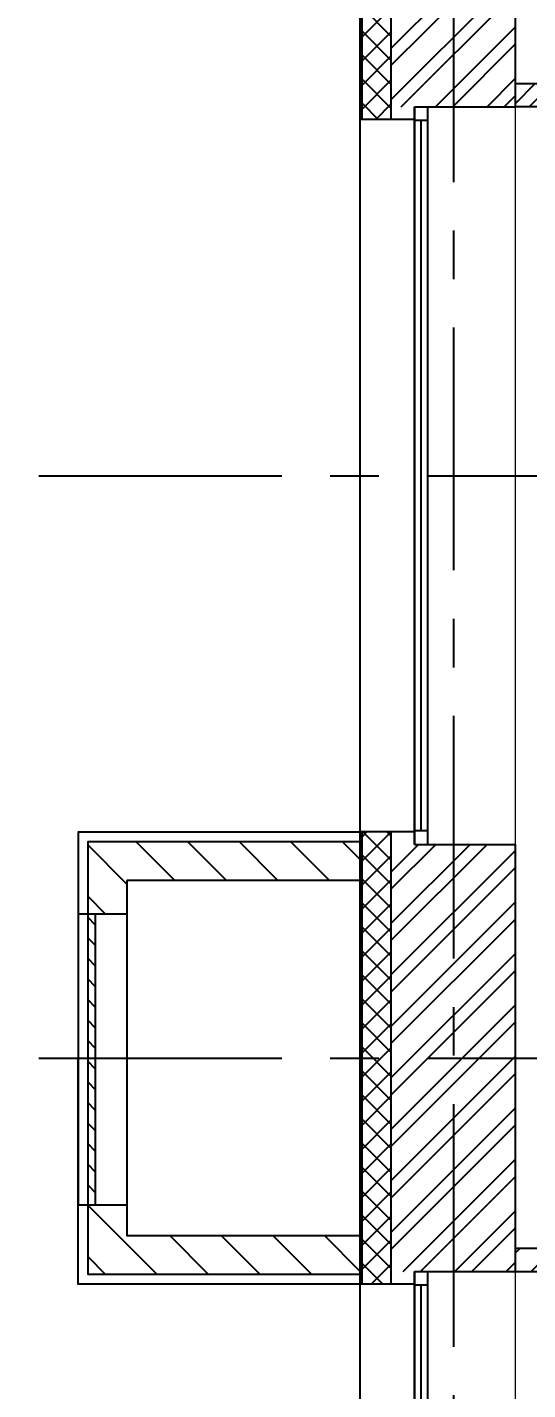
# Model space of a CAD drawing. Header units: millimetres. Extents: x -106726 to 8952771, y -150083 to 686385.
# Drawn here: x -2623 to -48, y 31686 to 38705 of the extents above; entities that cross this region are included whole.
import ezdxf
from ezdxf.enums import TextEntityAlignment as Align

# ---------------------------------------------------------------- set-up
doc = ezdxf.new("R2018")
doc.units = ezdxf.units.MM
doc.linetypes.add('CENTER', pattern=[2, 1.25, -0.25, 0.25, -0.25])
doc.layers.add('АР_Названия помещений', color=124, linetype='Continuous', lineweight=5, plot=False)
doc.layers.add('АР_новое окно', color=160, linetype='Continuous')
doc.layers.add('АР_Номер помещения', color=1, linetype='Continuous', lineweight=25)
doc.styles.add('ISOCPEUR', font='isocpeur.ttf', dxfattribs={"width": 0.7})
doc.styles.get("Standard").update_dxf_attribs({"font": 'arial.ttf'})
pattern_1 = [(45, (-951643.09, 109787.64), (-132.58252, 132.58252), []), (45, (-951554.7, 109787.64), (-132.58252, 132.58252), [])]
pattern_2 = [(45, (-951676.66, 109617.1), (-132.58252, 132.58252), []), (45, (-951588.28, 109617.1), (-132.58252, 132.58252), [])]

# ---------------------------------------------------------------- blocks, each defined once
blk = doc.blocks.new('*U332')
at = {"layer": 'АР_новое окно', "color": 8, "lineweight": 20}
for p, q in [((0, 3800), (-70, 3800)), ((0, 0), (-70, 0))]:
    blk.add_line(p, q, dxfattribs=at)
at = {"layer": 'АР_новое окно', "color": 8}
for p, q in [((-70, 3800), (-70, 0)), ((-70, 0), (-70, 3800)), ((0, 3800), (0, 0)), ((0, 3730), (-70, 3730)), ((-35, 3730), (-35, 70)), ((0, 70), (-70, 70))]:
    blk.add_line(p, q, dxfattribs=at)
blk = doc.blocks.new('*U511')
at = {"layer": 'АР_Номер помещения', "color": 8}
blk.add_circle((-14228.7, 3635.2), 400, dxfattribs=at)
at = {"color": 8, "style": 'ISOCPEUR', "width": 0.7, "flags": 1}
blk.add_attdef('КАТЕГОРИЯ', (-499.2, -2092.2), '', height=250, dxfattribs=at)
at = {"layer": 'АР_Номер помещения', "color": 8, "style": 'ISOCPEUR', "width": 0.7}
blk.add_attdef('НОМЕР_ПОМЕЩЕНИЯ', text='', height=300, dxfattribs=at).set_placement((-14228.7, 3635.2), align=Align.MIDDLE_CENTER)

msp = doc.modelspace()

# ---------------------------------------------------------------- hatches: boundary and pattern name
at = {"ltscale": 100}
h = msp.add_hatch(dxfattribs=at)
h.set_pattern_fill('ANSI37', color=256, scale=700)
h.set_pattern_definition([(45, (-976790.155, 74122.145), (-61.871843, 61.871843), []), (135, (-976790.155, 74122.145), (-61.871843, -61.871843), [])])
h.paths.add_polyline_path([(-900.2, 39663.2), (-750.2, 39663.2), (-750.2, 39965), (-900.2, 39965)])
h.paths.add_polyline_path([(-750.2, 39263.2), (-900.2, 39263.2), (-900.2, 38230), (-750.2, 38230)])
h = msp.add_hatch(dxfattribs=at)
h.set_pattern_fill('ANSI32', color=256, scale=500)
h.set_pattern_definition(pattern_2)
h.paths.add_polyline_path([(-110.2, 39965), (-750.2, 39965), (-750.2, 38295), (-110.2, 38295)])
h = msp.add_hatch(dxfattribs=at)
h.set_pattern_fill('ANSI32', color=256, scale=500)
h.set_pattern_definition(pattern_1)
h.paths.add_polyline_path([(3560.1, 38415), (-111.2, 38415), (-111.2, 38295), (3440.1, 38295), (3440.1, 36329.2), (3560.2, 36329.2), (3560.2, 36610), (4895, 36610), (4895, 36730), (3560.2, 36730)])
h = msp.add_hatch(dxfattribs=at)
h.set_pattern_fill('ANSI32', color=256, scale=500)
h.set_pattern_definition(pattern_1)
h.paths.add_polyline_path([(3560.1, 35229.2), (3440.1, 35229.2), (3441, 32415), (-110.2, 32415), (-110.2, 32295), (3439.5, 32295), (3440.1, 31686.3), (3560.1, 31686.3)])
h = msp.add_hatch(dxfattribs=at)
h.set_pattern_fill('ANSI37', color=256, scale=700)
h.set_pattern_definition([(45, (-976790.155, 68022.145), (-61.871843, 61.871843), []), (135, (-976790.155, 68022.145), (-61.871843, -61.871843), [])])
h.paths.add_polyline_path([(-750.2, 32595), (-900.2, 32595), (-900.2, 32230), (-750.2, 32230)])
h.paths.add_polyline_path([(-750.2, 33945), (-900.2, 33945), (-900.2, 32595), (-750.2, 32595)])
h.paths.add_polyline_path([(-900.2, 33945), (-750.2, 33945), (-750.2, 34560), (-900.2, 34560)])
h = msp.add_hatch(dxfattribs=at)
h.set_pattern_fill('ANSI31', color=256, scale=1500, angle=90)
h.set_pattern_definition([(135, (85740.5, 357181.2), (-132.58252, -132.58252), [])])
h.paths.add_polyline_path([(-2110.3, 32636.3), (-2311, 32636.3), (-2311, 34137.8), (-2110.2, 34137.8), (-2110.2, 34310.1), (-910.2, 34310.1), (-910.2, 34510), (-2310.2, 34510.1), (-2310.4, 32280.1), (-910.2, 32280), (-910.2, 32480), (-2110.3, 32480.1)])
h = msp.add_hatch(dxfattribs=at)
h.set_pattern_fill('ANSI32', color=256, scale=500)
h.set_pattern_definition(pattern_2)
h.paths.add_polyline_path([(-110.2, 34495), (-750.2, 34495), (-750.2, 32295), (-110.2, 32295)])
h = msp.add_hatch(dxfattribs=at)
h.set_pattern_fill('ANSI31', color=256, scale=600, angle=-90)
h.set_pattern_definition([(315, (-116585.48, -136817.216), (53.033009, 53.033009), [])])
h.paths.add_polyline_path([(-2272.8, 34137.8), (-2272.8, 32636.3), (-2310.2, 32636.3), (-2310.2, 34137.8)])

# ---------------------------------------------------------------- linework, layer by layer
at = {"linetype": 'CENTER', "ltscale": 1000}
for p, q in [((-430.1, 79157.5), (-430.1, 23425.1)), ((-12563.8, 36395), (70614.6, 36395)), ((-12563.8, 33395), (70614.6, 33395))]:
    msp.add_line(p, q, dxfattribs=at)
at = {"ltscale": 100}
for p, q in [((-750.2, 38230), (-750.2, 39965)), ((-110.2, 38295), (-110.2, 39965)), ((-910.2, 32360.1), (-910.2, 39263.2)), ((-900.2, 38230), (-900.2, 39263.2)), ((-631.3, 38295), (-110.2, 38295)), ((-631.3, 38295), (-110.2, 38295)), ((-631.3, 38295), (-110.2, 38295)), ((-631.3, 38230), (-631.3, 38295)), ((-631.3, 38230), (-750.2, 38230)), ((-900.2, 32360.1), (-900.2, 34560)), ((-750.2, 32230), (-750.2, 34560)), ((-631.3, 34560), (-750.2, 34560)), ((-631.3, 34495), (-631.3, 34560)), ((-631.3, 34495), (-110.2, 34495)), ((-631.3, 34495), (-110.2, 34495)), ((-110.2, 32295), (-110.2, 34495)), ((-2110.2, 34137.8), (-2110.2, 32636.3)), ((-910.2, 32845), (-910.2, 33945)), ((-900.2, 32845), (-900.2, 33945)), ((-910.2, 26680), (-910.2, 32475.1)), ((-900.2, 32230), (-900.2, 32475.1)), ((-631.3, 32295), (-110.2, 32295)), ((-631.3, 32295), (-110.2, 32295)), ((-631.3, 32230), (-631.3, 32295)), ((-631.3, 32230), (-750.2, 32230))]:
    msp.add_line(p, q, dxfattribs=at)
at = {"lineweight": 15, "ltscale": 100}
for p, q in [((-631.3, 34495), (-631.3, 38295)), ((-110.2, 34495), (-110.2, 38295)), ((-631.3, 28495), (-631.3, 32295)), ((-110.2, 28495), (-110.2, 32295))]:
    msp.add_line(p, q, dxfattribs=at)
at = {"linetype": 'Continuous', "ltscale": 100}
for points in [[(-111.2, 38415), (3560.1, 38415)], [(3440.1, 38295), (-111.2, 38295)]]:
    msp.add_lwpolyline(points, dxfattribs=at)
at = {"ltscale": 100}
for points in [[(-750.2, 38230), (-910.2, 38230)], [(-750.2, 34560), (-910.2, 34560)], [(-2310.2, 34137.8), (-2310.2, 34510.1), (-910.2, 34510)], [(-2110.2, 34310.1), (-2110.2, 34137.8)], [(-910.2, 34310.1), (-2110.2, 34310.1)], [(-2110.2, 32636.3), (-2360.2, 32636.3), (-2360.2, 34137.8), (-2110.2, 34137.8)], [(-2360.2, 34137.8), (-2110.2, 34137.8)], [(-2310.2, 34137.8), (-2110.2, 34137.8)], [(-910.2, 32280), (-2310.3, 32280.1), (-2310.3, 32636.3)], [(-2110.2, 32636.3), (-2310.3, 32636.3)], [(-2110.2, 32636.3), (-2310.3, 32636.3)], [(-2110.3, 32636.3), (-2110.3, 32480.1), (-910.2, 32480)], [(-110.2, 32415), (3441, 32415)], [(-110.2, 32295), (3439.5, 32295)], [(-750.2, 32230), (-910.2, 32230)]]:
    msp.add_lwpolyline(points, dxfattribs=at)
at = {"ltscale": 0.25}
msp.add_lwpolyline([(-910.2, 32230), (-2360.4, 32230.1), (-2360.1, 34560.1), (-910.2, 34560)], dxfattribs=at)
at = {"ltscale": 100}
msp.add_lwpolyline([(-2272.8, 34137.8), (-2272.8, 32636.3), (-2310.2, 32636.3), (-2310.2, 34137.8)], close=True, dxfattribs=at)

# ---------------------------------------------------------------- block references
at = {"xscale": -1, "rotation": 180}
for p in [(-561.3, 38295), (-561.3, 32295)]:
    msp.add_blockref('*U332', p, dxfattribs=at)
ref = msp.add_blockref('*U511', (15063.1, 33176.7))
ref.add_attrib('НОМЕР_ПОМЕЩЕНИЯ', '136', dxfattribs={"layer": 'АР_Номер помещения', "color": 8, "height": 300, "style": 'ISOCPEUR', "width": 0.7}).set_placement((834.4, 36811.8), align=Align.MIDDLE_CENTER)
lines = msp.add_mtext('\\W0.8000;', dxfattribs={"layer": 'АР_Названия помещений', "color": 8, "insert": (-2091.1, 36125.8), "char_height": 1576.78, "width": 926.94, "attachment_point": 1})
ref.add_attrib('ИМЯ_ПОМЕЩЕНИЯ', '', (-2091.1, 36125.8), dxfattribs={"flags": 104}).embed_mtext(lines)

doc.saveas('drawing.dxf')
